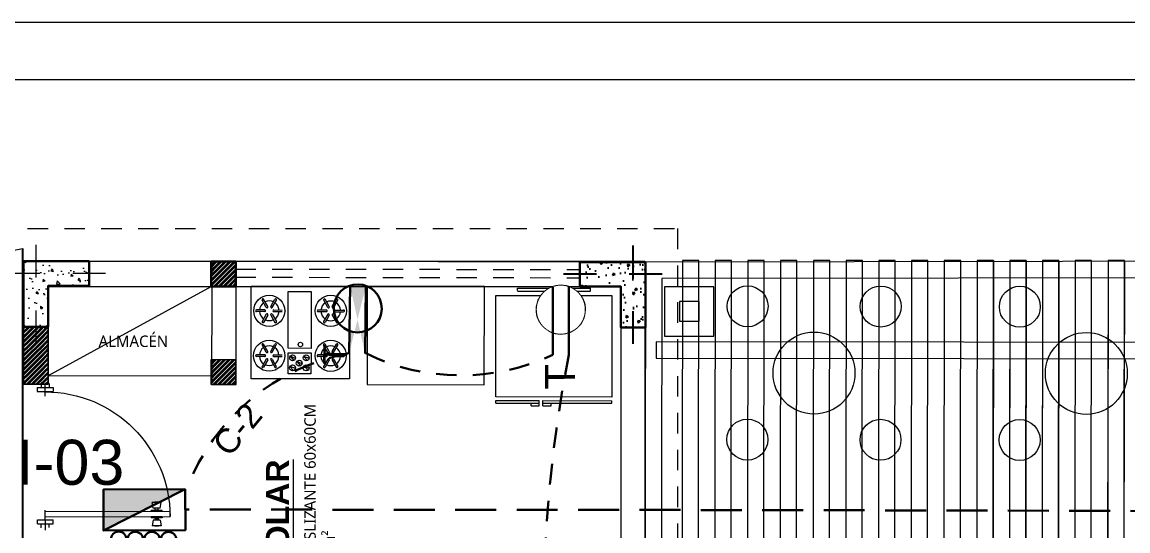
# Model space of a CAD drawing. Header units: metres. Extents: x -95.7 to -56.3, y 6.1 to 23.8.
# Drawn here: x -91.76 to -85.01, y 16.57 to 19.67 of the extents above; entities that cross this region are included whole.
import ezdxf

# ---------------------------------------------------------------- set-up
doc = ezdxf.new("R2010")
doc.units = ezdxf.units.M
doc.set_wipeout_variables(frame=1)
for name, pattern in [('CONTINUA', [0]), ('DASHED2', [0.375, 0.25, -0.125]), ('HIDDEN2', [0.1875, 0.125, -0.0625])]:
    doc.linetypes.add(name, pattern=pattern)
for name, color, linetype, lineweight in [('ALUMBRADO', 1, 'Continuous', 30), ('Interior - Stair & Railing_Pen_No__122', 9, 'Continuous', 13), ('proyecc', 252, 'DASHED2', 0), ('ROTULO', 253, 'Continuous', 0), ('TOMACORRIENTE', 5, 'HIDDEN2', 30)]:
    doc.layers.add(name, color=color, linetype=linetype, lineweight=lineweight)
doc.layers.add('Mobiliario', color=7, linetype='Continuous', lineweight=0, true_color=0x7f7f7f)
doc.layers.add('Terreno & Paisaje - Terrenos_Pen_No__169', color=7, linetype='Continuous', lineweight=13, true_color=0x68b353)
doc.styles.add('Santa Rosa 1 50', font='trebuc.ttf')
doc.styles.get("Standard").update_dxf_attribs({"font": 'arial.ttf'})
doc.styles.add('style1', font='arial.ttf')

# ---------------------------------------------------------------- blocks, each defined once
blk = doc.blocks.new('Estufa-p02-flat-1')
for p, q in [((-0.208, -0.1288), (-0.2336, -0.0843)), ((-0.1993, -0.1239), (-0.225, -0.0793)), ((-0.1809, -0.1239), (-0.1552, -0.0794)), ((-0.1723, -0.1289), (-0.1465, -0.0844)), ((0.168, -0.1294), (0.1423, -0.0848)), ((0.1767, -0.1244), (0.151, -0.0798)), ((0.195, -0.1244), (0.2208, -0.0799)), ((0.2037, -0.1294), (0.2295, -0.0849)), ((-0.2172, -0.1447), (-0.2686, -0.1447)), ((-0.2172, -0.1547), (-0.2686, -0.1547)), ((-0.208, -0.1707), (-0.2338, -0.2152)), ((-0.1994, -0.1757), (-0.2252, -0.2202)), ((-0.181, -0.1757), (-0.1554, -0.2203)), ((-0.1723, -0.1707), (-0.1467, -0.2153)), ((-0.1631, -0.1448), (-0.1117, -0.1449)), ((-0.1631, -0.1548), (-0.1117, -0.1549)), ((0.1588, -0.1453), (0.1073, -0.1452)), ((0.1588, -0.1553), (0.1073, -0.1552)), ((0.1679, -0.1712), (0.1422, -0.2157)), ((0.1766, -0.1762), (0.1508, -0.2207)), ((0.195, -0.1763), (0.2206, -0.2208)), ((0.2036, -0.1713), (0.2293, -0.2159)), ((0.2129, -0.1454), (0.2643, -0.1454)), ((0.2129, -0.1554), (0.2643, -0.1554)), ((-0.2084, -0.4027), (-0.234, -0.3581)), ((-0.1997, -0.3977), (-0.2254, -0.3531)), ((-0.1813, -0.3977), (-0.1556, -0.3532)), ((-0.1727, -0.4027), (-0.1469, -0.3582)), ((0.1676, -0.4032), (0.1419, -0.3586)), ((0.1763, -0.3982), (0.1506, -0.3537)), ((0.1946, -0.3983), (0.2204, -0.3538)), ((0.2033, -0.4033), (0.2291, -0.3588)), ((-0.2176, -0.4186), (-0.269, -0.4185)), ((-0.2176, -0.4286), (-0.269, -0.4285)), ((-0.2084, -0.4445), (-0.2342, -0.489)), ((-0.1998, -0.4495), (-0.2256, -0.494)), ((-0.1814, -0.4496), (-0.1558, -0.4941)), ((-0.1727, -0.4446), (-0.1471, -0.4891)), ((-0.1635, -0.4187), (-0.1121, -0.4187)), ((-0.1635, -0.4287), (-0.1121, -0.4287)), ((-0.0626, -0.4274), (-0.0391, -0.4529)), ((-0.0296, -0.4404), (-0.0626, -0.4274)), ((-0.0222, -0.4597), (0.0012, -0.4852)), ((0.0108, -0.4728), (-0.0222, -0.4597)), ((0.0208, -0.4277), (0.0442, -0.4531)), ((0.0538, -0.4407), (0.0208, -0.4277)), ((0.1584, -0.4291), (0.1069, -0.4291)), ((0.1584, -0.4191), (0.107, -0.4191)), ((0.1675, -0.4451), (0.1418, -0.4896)), ((0.1762, -0.4501), (0.1504, -0.4946)), ((0.1946, -0.4501), (0.2202, -0.4947)), ((0.2032, -0.4451), (0.2289, -0.4897)), ((0.2125, -0.4192), (0.2639, -0.4193)), ((0.2125, -0.4292), (0.2639, -0.4293)), ((-0.065, -0.4889), (-0.0416, -0.5144)), ((-0.0299, -0.502), (-0.0629, -0.4889)), ((0.0534, -0.5022), (0.0204, -0.4892)), ((0.0246, -0.4892), (0.048, -0.5146))]:
    blk.add_line(p, q)
for points in [[(-0.3008, -0.5646), (-0.3, 0.0004), (0.3, -0.0004), (0.2992, -0.5654)], [(-0.075, -0.3786), (-0.0745, -0.0314), (0.0655, -0.0316), (0.065, -0.3788)], [(-0.0752, -0.5351), (-0.075, -0.4057), (0.065, -0.4059), (0.0648, -0.5353)]]:
    blk.add_lwpolyline(points, close=True)
for centre, radius in [((-0.1902, -0.1498), 0.095), ((0.1858, -0.1503), 0.095), ((-0.1906, -0.4236), 0.095), ((0.1854, -0.4242), 0.095), ((0.0001, -0.3554), 0.0133), ((-0.0474, -0.4371), 0.018), ((-0.0072, -0.4697), 0.018), ((0.036, -0.4372), 0.018), ((-0.0475, -0.4982), 0.018), ((0.0359, -0.4983), 0.018)]:
    blk.add_circle(centre, radius)
for centre, radius, start, end in [((-0.1902, -0.1498), 0.06, 123.73993, 176.09482), ((-0.2293, -0.0818), 0.005, 29.91738, 209.91738), ((-0.1902, -0.1498), 0.06, 63.73993, 116.09482), ((-0.2037, -0.1263), 0.005, 209.91738, 29.91738), ((-0.1766, -0.1264), 0.005, 149.91738, 329.91738), ((-0.1902, -0.1498), 0.06, 3.73993, 56.09482), ((-0.1508, -0.0819), 0.005, 329.91738, 149.91738), ((0.1858, -0.1503), 0.06, 123.73993, 176.09482), ((0.1467, -0.0823), 0.005, 29.91738, 209.91738), ((0.1858, -0.1503), 0.06, 63.73993, 116.09482), ((0.1723, -0.1269), 0.005, 209.91738, 29.91738), ((0.1994, -0.1269), 0.005, 149.91738, 329.91738), ((0.1858, -0.1503), 0.06, 3.73993, 56.09482), ((0.2252, -0.0824), 0.005, 329.91738, 149.91738), ((-0.2686, -0.1497), 0.005, 89.91738, 269.91738), ((-0.1902, -0.1498), 0.06, 183.73993, 236.09482), ((-0.2172, -0.1497), 0.005, 269.91738, 89.91738), ((-0.2037, -0.1732), 0.005, 329.91738, 149.91738), ((-0.1767, -0.1732), 0.005, 29.91738, 209.91738), ((-0.1631, -0.1498), 0.005, 89.91738, 269.91738), ((-0.1902, -0.1498), 0.06, 303.73993, 356.09482), ((-0.0967, -0.1499), 0.005, 269.91738, 89.91738), ((0.1073, -0.1502), 0.005, 89.91738, 269.91738), ((0.1858, -0.1503), 0.06, 183.73993, 236.09482), ((0.1588, -0.1503), 0.005, 269.91738, 89.91738), ((0.1723, -0.1737), 0.005, 329.91738, 149.91738), ((0.1993, -0.1738), 0.005, 29.91738, 209.91738), ((0.2129, -0.1504), 0.005, 89.91738, 269.91738), ((0.1858, -0.1503), 0.06, 303.73993, 356.09482), ((0.2643, -0.1504), 0.005, 269.91738, 89.91738), ((-0.2295, -0.2177), 0.005, 149.91738, 329.91738), ((-0.1902, -0.1498), 0.06, 243.73993, 296.09482), ((-0.151, -0.2178), 0.005, 209.91738, 29.91738), ((0.1465, -0.2182), 0.005, 149.91738, 329.91738), ((0.1858, -0.1503), 0.06, 243.73993, 296.09482), ((0.225, -0.2183), 0.005, 209.91738, 29.91738), ((-0.1906, -0.4236), 0.06, 123.73993, 176.09482), ((-0.2297, -0.3556), 0.005, 29.91738, 209.91738), ((-0.1906, -0.4236), 0.06, 63.73993, 116.09482), ((-0.204, -0.4002), 0.005, 209.91738, 29.91738), ((-0.177, -0.4002), 0.005, 149.91738, 329.91738), ((-0.1906, -0.4236), 0.06, 3.73993, 56.09482), ((-0.1512, -0.3557), 0.005, 329.91738, 149.91738), ((0.1854, -0.4242), 0.06, 123.73993, 176.09482), ((0.1463, -0.3561), 0.005, 29.91738, 209.91738), ((0.1854, -0.4242), 0.06, 63.73993, 116.09482), ((0.1719, -0.4007), 0.005, 209.91738, 29.91738), ((0.199, -0.4008), 0.005, 149.91738, 329.91738), ((0.1854, -0.4242), 0.06, 3.73993, 56.09482), ((0.2248, -0.3563), 0.005, 329.91738, 149.91738), ((-0.269, -0.4235), 0.005, 89.91738, 269.91738), ((-0.1906, -0.4236), 0.06, 183.73993, 236.09482), ((-0.2176, -0.4236), 0.005, 269.91738, 89.91738), ((-0.2041, -0.447), 0.005, 329.91738, 149.91738), ((-0.1771, -0.4471), 0.005, 29.91738, 209.91738), ((-0.1635, -0.4237), 0.005, 89.91738, 269.91738), ((-0.1906, -0.4236), 0.06, 303.73993, 356.09482), ((-0.0971, -0.4238), 0.005, 269.91738, 89.91738), ((0.1069, -0.4241), 0.005, 89.91738, 269.91738), ((0.1854, -0.4242), 0.06, 183.73993, 236.09482), ((0.1584, -0.4241), 0.005, 269.91738, 89.91738), ((0.1719, -0.4476), 0.005, 329.91738, 149.91738), ((0.1989, -0.4476), 0.005, 29.91738, 209.91738), ((0.2125, -0.4242), 0.005, 89.91738, 269.91738), ((0.1854, -0.4242), 0.06, 303.73993, 356.09482), ((0.2639, -0.4243), 0.005, 269.91738, 89.91738), ((-0.2299, -0.4915), 0.005, 149.91738, 329.91738), ((-0.1906, -0.4236), 0.06, 243.73993, 296.09482), ((-0.1514, -0.4916), 0.005, 209.91738, 29.91738), ((0.1461, -0.4921), 0.005, 149.91738, 329.91738), ((0.1854, -0.4242), 0.06, 243.73993, 296.09482), ((0.2246, -0.4922), 0.005, 209.91738, 29.91738)]:
    blk.add_arc(centre, radius, start, end)
blk = doc.blocks.new('Muko07pl-flat-1')
at = {"color": 7}
for p, q in [((-0.2238, 0.0003), (0.2238, -0.0003)), ((-0.2238, -0.0152), (-0.2238, 0.0003)), ((-0.3552, -0.6638), (-0.3543, -0.0438)), ((-0.3543, -0.0438), (0.3542, -0.0448)), ((-0.2238, -0.0174), (0.2238, -0.018)), ((0.2238, -0.0158), (0.2238, -0.0003)), ((0.3542, -0.0448), (0.3533, -0.6648)), ((0.3533, -0.6648), (-0.3552, -0.6638)), ((-0.3553, -0.6859), (-0.0896, -0.6863)), ((-0.3553, -0.7014), (-0.3553, -0.6859)), ((-0.3553, -0.7014), (-0.0896, -0.7018)), ((-0.1394, -0.7017), (-0.0896, -0.7018)), ((-0.1394, -0.7172), (-0.1394, -0.7017)), ((-0.1394, -0.7172), (-0.0896, -0.7173)), ((-0.0896, -0.7018), (-0.0896, -0.6863)), ((-0.0896, -0.7173), (-0.0896, -0.7018)), ((-0.0674, -0.7173), (-0.0673, -0.7018)), ((-0.0674, -0.7173), (-0.0176, -0.7174)), ((-0.0673, -0.6863), (0.3533, -0.6869)), ((-0.0673, -0.7018), (-0.0673, -0.6863)), ((-0.0673, -0.7018), (-0.0176, -0.7019)), ((-0.0673, -0.7018), (0.3533, -0.7024)), ((-0.0176, -0.7174), (-0.0176, -0.7019)), ((0.3533, -0.7024), (0.3533, -0.6869))]:
    blk.add_line(p, q, dxfattribs=at)
blk = doc.blocks.new('blo')
at = {"true_color": 0x2776bb}
h = blk.add_hatch(dxfattribs=at)
h.set_pattern_fill('AR-CONC', color=152, scale=0.0009)
h.paths.add_polyline_path([(69.3869, -10.5638), (69.7869, -10.5638), (69.7869, -10.4138), (69.5369, -10.4138), (69.5369, -10.1638), (69.3869, -10.1638)])
for points in [[(69.4619, -10.0638), (69.4619, -10.2638)], [(69.4619, -10.4638), (69.4619, -10.6638)], [(69.2858, -10.4888), (69.4858, -10.4888)], [(69.6869, -10.4888), (69.8869, -10.4888)]]:
    blk.add_lwpolyline(points)
at = {"color": 177, "lineweight": 30, "true_color": 0x293189}
blk.add_lwpolyline([(69.3869, -10.5638), (69.3869, -10.1638), (69.5369, -10.1638), (69.5369, -10.4138), (69.7869, -10.4138), (69.7869, -10.5638)], close=True, dxfattribs=at)
blk = doc.blocks.new('PTA-B-flat-2')
for p, q in [((-0.0197, 0.7625), (-0.0198, 0.7416)), ((0.001, 0.6972), (0.0011, 0.7557)), ((0.0219, 0.7624), (0.0219, 0.7416)), ((0.0427, 0.7415), (-0.0406, 0.7416)), ((-0.0406, 0.7416), (-0.0406, 0.7208)), ((0.0427, 0.7207), (-0.0406, 0.7208)), ((0.0427, 0.7415), (0.0427, 0.7207)), ((-0.6029, 0.1442), (-0.5571, 0.1441)), ((-0.5987, 0.1142), (-0.6029, 0.1442)), ((-0.5893, 0.1459), (-0.5707, 0.1459)), ((-0.5893, 0.1442), (-0.5893, 0.1459)), ((-0.5707, 0.1442), (-0.5707, 0.1459)), ((-0.5613, 0.1142), (-0.5571, 0.1441)), ((-0.6497, 0.0959), (0.0001, 0.0949)), ((-0.6497, 0.0703), (-0.6497, 0.0959)), ((0.0001, 0.0694), (-0.6497, 0.0703)), ((-0.6093, 0.0693), (-0.5509, 0.0692)), ((-0.6093, 0.0693), (-0.6093, 0.0643)), ((-0.6093, 0.0643), (-0.5509, 0.0642)), ((-0.6092, 0.0967), (-0.6092, 0.1017)), ((-0.6092, 0.1017), (-0.5509, 0.1016)), ((-0.6092, 0.0967), (-0.5509, 0.0966)), ((-0.5987, 0.1142), (-0.5613, 0.1142)), ((-0.5719, 0.0607), (-0.5883, 0.0607)), ((-0.5718, 0.1053), (-0.5882, 0.1053)), ((-0.5872, 0.0607), (-0.5872, 0.0518)), ((-0.5871, 0.1053), (-0.5871, 0.1142)), ((-0.573, 0.1053), (-0.5729, 0.1142)), ((-0.573, 0.0607), (-0.573, 0.0518)), ((-0.5509, 0.0966), (-0.5509, 0.1016)), ((-0.5509, 0.0692), (-0.5509, 0.0642)), ((0, 0), (0.0002, 0.104)), ((-0.5988, 0.0518), (-0.6031, 0.0218)), ((-0.6031, 0.0218), (-0.5572, 0.0217)), ((-0.5988, 0.0518), (-0.5614, 0.0517)), ((-0.5895, 0.0218), (-0.5895, 0.02)), ((-0.5895, 0.02), (-0.5708, 0.02)), ((-0.5708, 0.0218), (-0.5708, 0.02)), ((-0.5614, 0.0517), (-0.5572, 0.0217)), ((0.0417, 0.054), (-0.0416, 0.0541)), ((-0.0416, 0.0333), (-0.0416, 0.0541)), ((0.0417, 0.0332), (-0.0416, 0.0333)), ((-0.0208, 0.0125), (-0.0208, 0.0333)), ((0.0209, 0.0124), (0.0209, 0.0332)), ((0.0417, 0.0332), (0.0417, 0.054))]:
    blk.add_line(p, q)
for centre, radius, start, end in [((0.0001, 0.0694), 0.6498, 89.91738, 179.91738), ((-0.5916, 0.105), 0.00335, 260.09799, 5.06469), ((-0.5916, 0.061), 0.00335, 354.77006, 99.73676), ((-0.5686, 0.0609), 0.00335, 80.09799, 185.06469), ((-0.5685, 0.105), 0.00335, 174.77006, 279.73676)]:
    blk.add_arc(centre, radius, start, end)
blk = doc.blocks.new('TD ALUMBRADO 1')
at = {"layer": 'ALUMBRADO'}
h = blk.add_hatch(color=256, dxfattribs=at)
h.dxf.hatch_style = 1
h.paths.add_polyline_path([(0.25, 0.25), (-0.25, 0), (-0.25, 0.25)])
at = {"layer": 'ALUMBRADO', "color": 5}
for points in [[(0.25, 0.25), (-0.25, 0), (-0.25, 0.25), (0.25, 0.25)], [(0.25, 0.25), (0.25, 0), (-0.25, 0), (-0.25, 0.25), (0.25, 0.25)]]:
    blk.add_lwpolyline(points, dxfattribs=at)
for centre in [(-0.1581, -0.0547), (-0.0566, -0.0556), (0.045, -0.0565), (0.1465, -0.0574)]:
    blk.add_circle(centre, 0.0473, dxfattribs=at)
blk = doc.blocks.new('Tomacorriente con puesta a tierra')
at = {"layer": 'TOMACORRIENTE'}
blk.add_lwpolyline([(0.111, 0.0379), (0.1065, 0.0493), (0.1007, 0.0601), (0.0939, 0.0703), (0.086, 0.0798), (0.0772, 0.0883), (0.0676, 0.0959), (0.0572, 0.1024), (0.0462, 0.1079), (0.0346, 0.1121), (0.0227, 0.1151), (0.0106, 0.1168), (-0.0017, 0.1173), (-0.014, 0.1165), (-0.0261, 0.1144), (-0.0379, 0.111), (-0.0493, 0.1065), (-0.0601, 0.1007), (-0.0703, 0.0939), (-0.0798, 0.086), (-0.0883, 0.0772), (-0.0959, 0.0676), (-0.1024, 0.0572), (-0.1079, 0.0462), (-0.1121, 0.0346), (-0.1151, 0.0227), (-0.1168, 0.0106), (-0.1173, -0.0017), (-0.1165, -0.014), (-0.1144, -0.0261), (-0.111, -0.0379), (-0.1065, -0.0493), (-0.1007, -0.0601), (-0.0939, -0.0703), (-0.086, -0.0798), (-0.0772, -0.0883), (-0.0676, -0.0959), (-0.0572, -0.1024), (-0.0462, -0.1079), (-0.0346, -0.1121), (-0.0227, -0.1151), (-0.0106, -0.1168), (0.0017, -0.1173), (0.014, -0.1165), (0.0261, -0.1144), (0.0379, -0.111), (0.0493, -0.1065), (0.0601, -0.1007), (0.0703, -0.0939), (0.0798, -0.086), (0.0883, -0.0772), (0.0959, -0.0676), (0.1024, -0.0572), (0.1079, -0.0462), (0.1121, -0.0346), (0.1151, -0.0227), (0.1168, -0.0106), (0.1173, 0.0017), (0.1165, 0.014), (0.1144, 0.0261)], close=True, dxfattribs=at)
at = {"layer": 'TOMACORRIENTE', "color": 5, "linetype": 'CONTINUA', "style": 'style1', "text_generation_flag": 4}
blk.add_text('T', height=0.1466, rotation=180, dxfattribs=at).set_placement((0.3906, -0.0687))
blk.add_wipeout([(0.111, 0.0379), (0.1065, 0.0493), (0.1007, 0.0601), (0.0939, 0.0703), (0.086, 0.0798), (0.0772, 0.0883), (0.0676, 0.0959), (0.0572, 0.1024), (0.0462, 0.1079), (0.0346, 0.1121), (0.0227, 0.1151), (0.0106, 0.1168), (-0.0017, 0.1173), (-0.014, 0.1165), (-0.0261, 0.1144), (-0.0379, 0.111), (-0.0493, 0.1065), (-0.0601, 0.1007), (-0.0703, 0.0939), (-0.0798, 0.086), (-0.0883, 0.0772), (-0.0959, 0.0676), (-0.1024, 0.0572), (-0.1079, 0.0462), (-0.1121, 0.0346), (-0.1151, 0.0227), (-0.1168, 0.0106), (-0.1173, -0.0017), (-0.1165, -0.014), (-0.1144, -0.0261), (-0.111, -0.0379), (-0.1065, -0.0493), (-0.1007, -0.0601), (-0.0939, -0.0703), (-0.086, -0.0798), (-0.0772, -0.0883), (-0.0676, -0.0959), (-0.0572, -0.1024), (-0.0462, -0.1079), (-0.0346, -0.1121), (-0.0227, -0.1151), (-0.0106, -0.1168), (0.0017, -0.1173), (0.014, -0.1165), (0.0261, -0.1144), (0.0379, -0.111), (0.0493, -0.1065), (0.0601, -0.1007), (0.0703, -0.0939), (0.0798, -0.086), (0.0883, -0.0772), (0.0959, -0.0676), (0.1024, -0.0572), (0.1079, -0.0462), (0.1121, -0.0346), (0.1151, -0.0227), (0.1168, -0.0106), (0.1173, 0.0017), (0.1165, 0.014), (0.1144, 0.0261)]).dxf.layer = 'TOMACORRIENTE'
at = {"layer": 'TOMACORRIENTE', "color": 5, "linetype": 'CONTINUA'}
for p, q in [((-0.1107, 0.0388), (0.2197, 0.0388)), ((-0.1107, -0.0388), (0.2197, -0.0388))]:
    blk.add_line(p, q, dxfattribs=at)
blk = doc.blocks.new('tomac. 2.2')
at = {"layer": 'TOMACORRIENTE'}
h = blk.add_hatch(color=256, dxfattribs=at)
h.dxf.hatch_style = 1
edge = h.paths.add_edge_path()
edge.add_line((-0.1383, 0.0488), (0.2747, 0.048))
edge.add_line((-0.1385, -0.0483), (0.2745, -0.0491))
edge = h.paths.add_edge_path()
edge.add_ellipse((0, 0), major_axis=(0.1039, 0.1035), ratio=1, start_angle=475.67104, end_angle=514.32896)
edge.add_line((-0.1385, -0.0483), (0.1383, -0.0488))
edge.add_ellipse((0, 0), major_axis=(0.1039, 0.1035), ratio=1, start_angle=655.67104, end_angle=694.32896)
edge.add_line((0.1385, 0.0483), (-0.1383, 0.0488))
at = {"layer": 'TOMACORRIENTE', "color": 5, "linetype": 'CONTINUA'}
for p, q in [((-0.1383, 0.0488), (0.2747, 0.048)), ((-0.1385, -0.0483), (0.2745, -0.0491))]:
    blk.add_line(p, q, dxfattribs=at)
blk.add_ellipse((0, 0), major_axis=(0.1039, 0.1035), ratio=1, start_param=5.497787, end_param=11.780972, dxfattribs=at)
at = {"layer": 'TOMACORRIENTE'}
blk.add_text('T', height=0.144, dxfattribs=at).set_placement((0.2215, 0.0626))

msp = doc.modelspace()

# ---------------------------------------------------------------- hatches: boundary and pattern name
at = {"layer": 'Interior - Stair & Railing_Pen_No__122', "linetype": 'Continuous', "lineweight": 13}
h = msp.add_hatch(dxfattribs=at)
h.set_pattern_fill('GOST_GROUND', color=9, scale=0.002)
h.set_pattern_definition([(45, (-60.182614, 3.693281), (0.028284271, -7e-18), [0.04]), (45, (-60.176614, 3.693281), (0.028284271, -7e-18), [0.04]), (45, (-60.170614, 3.693281), (0.028284271, -7e-18), [0.04])])
h.paths.add_polyline_path([(-90.4519, 18.2116), (-90.5269, 18.2117), (-90.6016, 18.2117), (-90.6015, 18.0616), (-90.4518, 18.0616)])
h = msp.add_hatch(dxfattribs=at)
h.set_pattern_fill('GOST_GROUND', color=9, scale=0.002)
h.set_pattern_definition([(45, (-61.329385, 3.121488), (0.028284271, -7e-18), [0.04]), (45, (-61.323385, 3.121488), (0.028284271, -7e-18), [0.04]), (45, (-61.317385, 3.121488), (0.028284271, -7e-18), [0.04])])
h.paths.add_polyline_path([(-91.5987, 17.8127), (-91.6737, 17.8128), (-91.7508, 17.8128), (-91.7484, 17.6399), (-91.7508, 17.4632), (-91.6011, 17.4632)])
h = msp.add_hatch(dxfattribs=at)
h.set_pattern_fill('GOST_GROUND', color=9, scale=0.002)
h.set_pattern_definition([(45, (-60.186723, 3.094724), (0.028284271, -7e-18), [0.04]), (45, (-60.180723, 3.094724), (0.028284271, -7e-18), [0.04]), (45, (-60.174723, 3.094724), (0.028284271, -7e-18), [0.04])])
h.paths.add_polyline_path([(-90.456, 17.613), (-90.531, 17.6131), (-90.6057, 17.6131), (-90.6057, 17.463), (-90.4559, 17.463)])

# ---------------------------------------------------------------- linework, layer by layer
at = {"lineweight": 5}
msp.add_lwpolyline([(-95.7305, 19.6721), (-79.323, 19.6721), (-79.323, 6.1115), (-95.7305, 6.1115), (-95.7305, 19.6721)], dxfattribs=at)
msp.add_lwpolyline([(-95.3805, 19.3221), (-79.5762, 19.3221), (-79.5762, 6.3744), (-95.3805, 6.3744)], close=True, dxfattribs=at)
at = {"color": 177, "lineweight": 30, "true_color": 0x293189}
msp.add_lwpolyline([(-90.6049, 18.2115), (-90.4552, 18.2115), (-90.4552, 18.0601), (-90.6049, 18.0601)], close=True, dxfattribs=at)
at = {"layer": 'Interior - Stair & Railing_Pen_No__122', "color": 9, "linetype": 'Continuous', "lineweight": 13}
for p, q in [((-91.6018, 17.5131), (-90.6018, 18.0617)), ((-90.6027, 17.5117), (-91.6018, 17.5131))]:
    msp.add_line(p, q, dxfattribs=at)
for points in [[(-93.9515, 13.3566), (-80.3325, 13.3566), (-80.3325, 14.3077), (-84.1337, 14.3134), (-84.1305, 18.2128), (-87.9517, 18.208), (-87.9578, 14.3075), (-91.7572, 14.3134), (-91.7572, 18.2894), (-92.2256, 18.1959), (-93.9515, 17.8516)], [(-87.9565, 14.3085), (-87.9517, 18.208), (-91.754, 18.2128), (-91.7508, 17.4632), (-91.6011, 17.4632), (-91.6008, 18.0585)], [(-90.4572, 14.3077), (-91.7508, 14.3077), (-91.754, 18.2128), (-87.956, 18.2128), (-87.956, 14.3077), (-90.3572, 14.3077)], [(-91.6008, 18.0585), (-90.6018, 18.0585)], [(-90.6018, 18.0617), (-90.6027, 17.4617), (-90.4527, 17.4615), (-90.4518, 18.0615)], [(-90.4518, 18.0585), (-88.1022, 18.0585), (-88.1022, 14.4585), (-88.3523, 14.4585), (-88.3523, 14.2615)]]:
    msp.add_lwpolyline(points, dxfattribs=at)
for points in [[(-87.5349, 17.7566), (-87.5349, 18.0566), (-87.8349, 18.0566), (-87.8349, 17.7566)], [(-87.6249, 17.8466), (-87.6249, 17.9666), (-87.7449, 17.9666), (-87.7449, 17.8466)], [(-91.7508, 17.8128), (-91.6011, 17.8128), (-91.6011, 17.4632), (-91.7508, 17.4632)], [(-90.6057, 17.6131), (-90.456, 17.6131), (-90.456, 17.4617), (-90.6057, 17.4617)]]:
    msp.add_lwpolyline(points, close=True, dxfattribs=at)
at = {"layer": 'Mobiliario'}
for p, q in [((-85.8268, 18.2177, -0.1), (-85.8339, 13.3177, -0.1)), ((-85.7268, 18.2175, -0.1), (-85.7339, 13.3175, -0.1)), ((-85.6268, 18.2174, -0.1), (-85.6339, 13.3174, -0.1)), ((-85.5268, 18.2156, -0.2), (-85.5339, 13.3156, -0.2)), ((-85.4268, 18.2155, -0.2), (-85.4339, 13.3155, -0.2)), ((-85.1268, 18.215, -0.2), (-85.1339, 13.315, -0.2)), ((-85.0268, 18.2149, -0.2), (-85.0339, 13.3149, -0.2))]:
    msp.add_line(p, q, dxfattribs=at)
for points in [[(-87.7339, 12.9221), (-87.6339, 12.9219), (-87.6268, 18.2168), (-87.7268, 18.2169)], [(-87.8519, 18.1081), (-87.8579, 14.2073), (-91.7572, 14.2135), (-91.7572, 13.4566), (-80.4325, 13.4566), (-80.4325, 14.2135), (-84.2338, 14.2135), (-84.2306, 18.1127)], [(-88.9358, 18.0593), (-89.6518, 18.0615), (-89.6527, 17.4615), (-88.9367, 17.4593)]]:
    msp.add_lwpolyline(points, close=True, dxfattribs=at)
for points, elevation in [([(-87.5339, 12.9218), (-87.4339, 12.9216), (-87.4268, 18.2168), (-87.5268, 18.2169)], -0.1), ([(-87.3339, 12.9198), (-87.2339, 12.9197), (-87.2268, 18.2168), (-87.3268, 18.2169)], -0.1), ([(-87.1339, 12.9212), (-87.0339, 12.921), (-87.0268, 18.2168), (-87.1268, 18.2169)], -0.1), ([(-86.9339, 12.9193), (-86.8339, 12.9191), (-86.8268, 18.2168), (-86.9268, 18.2169)], -0.1), ([(-86.7339, 12.9206), (-86.6339, 12.9205), (-86.6268, 18.2168), (-86.7268, 18.2169)], -0.1), ([(-86.5339, 12.9187), (-86.4339, 12.9185), (-86.4268, 18.2168), (-86.5268, 18.2169)], -0.1), ([(-86.3339, 12.9184), (-86.2339, 12.9183), (-86.2268, 18.2168), (-86.3268, 18.2169)], -0.1), ([(-86.1339, 12.9198), (-86.0339, 12.9196), (-86.0268, 18.2168), (-86.1268, 18.2169)], -0.1), ([(-85.9339, 12.9195), (-85.8339, 12.9193), (-85.8268, 18.2168), (-85.9268, 18.2169)], -0.1), ([(-85.7339, 12.9175), (-85.6339, 12.9174), (-85.6268, 18.2168), (-85.7268, 18.2169)], -0.1), ([(-85.5339, 12.9156), (-85.4339, 12.9155), (-85.4268, 18.2168), (-85.5268, 18.2169)], -0.2), ([(-85.3339, 12.9153), (-85.2339, 12.9152), (-85.2268, 18.2168), (-85.3268, 18.2169)], -0.2), ([(-85.1339, 12.915), (-85.0339, 12.9149), (-85.0268, 18.2168), (-85.1268, 18.2169)], -0.2), ([(-84.1277, 17.6169), (-84.1276, 17.7169), (-87.8865, 17.7223), (-87.8866, 17.6223)], -0.1624)]:
    msp.add_lwpolyline(points, close=True, dxfattribs=dict(at, elevation=elevation))
msp.add_lwpolyline([(-93.9515, 13.4566), (-80.4325, 13.4566), (-80.4325, 14.2078), (-84.2338, 14.2135), (-84.2306, 18.1127), (-87.8519, 18.1081), (-87.8579, 14.2073), (-91.8572, 14.2135), (-91.8572, 18.1674), (-92.206, 18.0978), (-93.9515, 17.7496)], dxfattribs=at)
for centre, radius in [((-87.3286, 17.9381), 0.125), ((-86.5154, 17.9369), 0.125), ((-85.6654, 17.9357), 0.125), ((-86.9226, 17.5309), 0.25), ((-85.2594, 17.5285), 0.25), ((-87.3298, 17.1249), 0.125), ((-86.5166, 17.1237), 0.125), ((-85.6666, 17.1225), 0.125)]:
    msp.add_circle(centre, radius, dxfattribs=at)
at = {"layer": 'proyecc', "linetype": 'DASHED2', "ltscale": 0.5}
msp.add_lwpolyline([(-91.9508, 18.4128), (-87.756, 18.4128), (-87.756, 14.1077), (-91.9508, 14.1077)], close=True, dxfattribs=at)
for points in [[(-90.4572, 18.1657), (-88.3543, 18.1627)], [(-90.4572, 18.1157), (-88.3543, 18.1127)]]:
    msp.add_lwpolyline(points, dxfattribs=at)
at = {"layer": 'ROTULO', "color": 4, "linetype": 'DASHED2', "lineweight": 30}
msp.add_arc((-90.6254, -1918.8497), 1935.5473, 89.7924371, 90.0040603, dxfattribs=at)
at = {"layer": 'Terreno & Paisaje - Terrenos_Pen_No__169'}
msp.add_line((-91.754, 18.2128), (-91.754, 18.29), dxfattribs=at)
at = {"layer": 'TOMACORRIENTE'}
msp.add_arc((-89.5214, 16.3553), 1.3185, 100.5145, 159.01991, dxfattribs=at)

# ---------------------------------------------------------------- block references
at = {"rotation": 180}
msp.add_blockref('blo', (-18.5653, 7.6447), dxfattribs=at)
at = {"layer": 'ALUMBRADO', "lineweight": 25, "rotation": 0.254580129540266}
msp.add_blockref('TD ALUMBRADO 1', (-91.012, 16.5714), dxfattribs=at)
at = {"layer": 'Interior - Stair & Railing_Pen_No__122', "color": 9, "linetype": 'Continuous', "lineweight": 13, "rotation": 269.9999999999999}
msp.add_blockref('blo', (-81.187, 87.5997), dxfattribs=at)
at = {"layer": 'Interior - Stair & Railing_Pen_No__122', "color": 9, "linetype": 'Continuous', "lineweight": 13, "xscale": -1.172145249359474, "yscale": 1.172145249359474, "zscale": 1.172145249359474}
msp.add_blockref('PTA-B-flat-2', (-91.6178, 16.573), dxfattribs=at)
at = {"layer": 'Mobiliario'}
for name, p in [('Estufa-p02-flat-1', (-90.06, 18.0606)), ('Muko07pl-flat-1', (-88.5109, 18.0489))]:
    msp.add_blockref(name, p, dxfattribs=at)
at = {"layer": 'TOMACORRIENTE', "lineweight": 25, "xscale": -1, "rotation": 89.121107090717}
msp.add_blockref('tomac. 2.2', (-89.7098, 17.9256), dxfattribs=at)

# ---------------------------------------------------------------- texts
at = {"layer": 'ALUMBRADO', "lineweight": 25}
msp.add_text('C-2', height=0.14772, rotation=50.69332, dxfattribs=at).set_placement((-90.493, 17.0119))
at = {"layer": 'ALUMBRADO', "color": 6, "lineweight": 25}
msp.add_text('TD-QUI-03', height=0.27468, dxfattribs=at).set_placement((-93.0112, 16.8491))
at = {"layer": 'Interior - Stair & Railing_Pen_No__122', "color": 9, "linetype": 'Continuous', "lineweight": 13, "insert": (-91.2925, 17.76), "char_height": 0.15884, "attachment_point": 1, "style": 'Santa Rosa 1 50'}
msp.add_mtext_dynamic_manual_height_columns('{\\H0.44069x;ALMACÉN }', width=0.215876, gutter_width=0.5, heights=[0.0173], dxfattribs=at)
at = {"layer": 'Interior - Stair & Railing_Pen_No__122', "color": 9, "linetype": 'Continuous', "lineweight": 13, "insert": (-90.2696, 15.1288), "char_height": 0.15884, "attachment_point": 1, "rotation": 90, "style": 'Santa Rosa 1 50'}
msp.add_mtext_dynamic_manual_height_columns('\\pi0.13667;{\\fSwis721 Ex BT|b1|i0|c0|p34;\\H0.88139x;\\LTIENDA ESCOLAR\\H1.4286x; \\P\\pi0.15562;\\fTrebuchet MS|b0|i0|c0|p34;\\H0.35x;\\lPISO PORCELANATO ANTIDESLIZANTE 60x60CM\\P\\pi0.84492;Area:14.89 m²}', width=2.304236, gutter_width=0.5, heights=[0.7456], dxfattribs=at)

# ---------------------------------------------------------------- next in the draw order: block references
at = {"layer": 'TOMACORRIENTE', "xscale": -1.25, "yscale": 1.25, "zscale": 1.25, "rotation": 90.11714625673788}
msp.add_blockref('Tomacorriente con puesta a tierra', (-88.4693, 17.9177), dxfattribs=at)

# ---------------------------------------------------------------- next in the draw order: linework, layer by layer
at = {"layer": 'TOMACORRIENTE'}
for centre, radius, start, end in [((-89.0798, 18.8322), 1.3156, 243.82963, 295.31424), ((-80.3973, 16.0658), 8.1765, 168.87763, 186.07348)]:
    msp.add_arc(centre, radius, start, end, dxfattribs=at)

doc.saveas('drawing.dxf')
